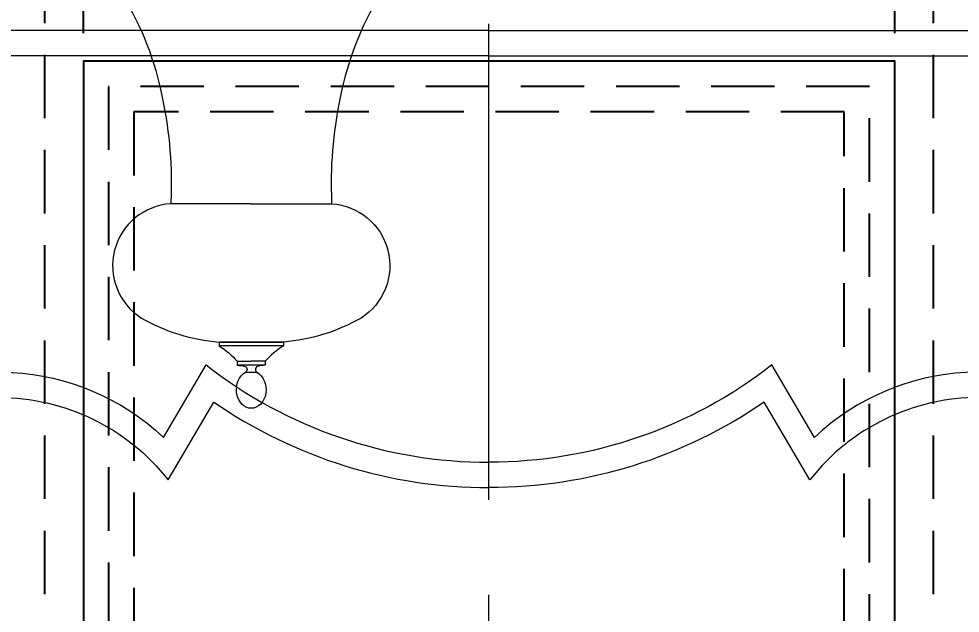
# Model space of a CAD drawing. Header units: inches. Extents: x 193287 to 241687, y 437648 to 550079.
# Drawn here: x 222431 to 223173, y 450671 to 451139 of the extents above; entities that cross this region are included whole.
import ezdxf

# ---------------------------------------------------------------- set-up
doc = ezdxf.new("R2010")
doc.units = ezdxf.units.IN
doc.header["$MEASUREMENT"] = 0
doc.linetypes.add('CENTERX2', pattern=[4, 2.5, -0.5, 0.5, -0.5])
doc.linetypes.add('HIDDEN', pattern=[0.375, 0.25, -0.125])
for name, color, linetype in [('8', 8, 'Continuous'), ('CQ centerline', 8, 'Continuous'), ('CQ Light Elevation', 4, 'Continuous'), ('CQ Wall plan', 3, 'Continuous'), ('curtain', 21, 'Continuous')]:
    doc.layers.add(name, color=color, linetype=linetype)
doc.layers.add('A-Dim-ID', color=9, linetype='Continuous', lineweight=20)
doc.styles.add('ST9', font='romans.shx', dxfattribs={"width": 0.8})
doc.dimstyles.new('DIM-20', dxfattribs={"dimscale": 1000, "dimtxt": 0.044, "dimasz": 0.035, "dimexe": 0.022, "dimexo": 0.022, "dimgap": 0.022, "dimtad": 1, "dimdec": 0, "dimzin": 0, "dimdsep": 46, "dimtxsty": 'ST9', "dimblk1": 'ARCHTICK', "dimblk2": 'ARCHTICK', "dimsah": 1, "dimcen": 0.08800000000000001, "dimdle": 0.04, "dimclrd": 256, "dimclre": 256, "dimclrt": 3, "dimadec": 0, "dimazin": 0, "dimtfac": 1, "dimtdec": 0, "dimtix": 1, "dimtofl": 0, "dimtmove": 1, "dimatfit": 3, "dimldrblk": 'CLOSED', "dimfxl": 1, "dimtolj": 1, "dimtzin": 0, "dimarcsym": 0})

# ---------------------------------------------------------------- blocks, each defined once
blk = doc.blocks.new('roman blind bath1')
at = {"layer": 'curtain', "color": 2, "lineweight": 0, "elevation": -2.0560705748e-06}
for points in [[(38719.19144557903, -4294.17683771357), (38198.78267177204, -4294.17683771357), (38198.78267177204, -4648.299387796651, -0.4859872476917574), (38466.19932949207, -4648.299387796651), (38502.14424456906, -4586.958822027603, 0.1518079992585226), (38719.19144557903, -4654.412336078062)], [(38719.19144225415, -4294.17683771357), (39239.60021606116, -4294.17683771357), (39239.60021606116, -4648.299387796651, 0.4859872476917574), (38972.18355834112, -4648.299387796651), (38936.23864326412, -4586.958822027603, -0.1518079992585226), (38719.19144225415, -4654.412336078062)], [(38719.19144557903, -4314.17683771357), (38218.78267177204, -4314.17683771357), (38218.78267177204, -4601.087157751186, -0.3637650590073445), (38462.61741681147, -4614.85343343617), (38496.08680784715, -4557.73738857482, 0.1670415640495835), (38719.19144558395, -4634.412336078063, 0.1670415640495835)], [(38719.19144225415, -4314.17683771357), (39219.60021606115, -4314.17683771357), (39219.60021606115, -4601.087157751186, 0.3637650590073304), (38975.76547102173, -4614.85343343617), (38942.29607998604, -4557.73738857482, -0.1670415640495835), (38719.19144224924, -4634.412336078063, -0.1670415640495835)]]:
    blk.add_lwpolyline(points, format="xyb", dxfattribs=at)
blk = doc.blocks.new('_ARCHTICK')
at = {"color": 0, "linetype": 'ByBlock', "const_width": 0.15}
blk.add_lwpolyline([(-0.5, -0.5), (0.5, 0.5)], dxfattribs=at)
blk = doc.blocks.new('*D875')
at = {"layer": 'A-Dim-ID', "lineweight": -2, "transparency": 16777216}
for p, q in [((223121.5298802854, 451127.6387268126), (223121.5298802854, 451319.2251505513)), ((223331.5536945109, 451257.5940209795), (223331.5536945109, 451319.2251505513)), ((223371.5536945109, 451297.2251505513), (223081.5298802854, 451297.2251505513))]:
    blk.add_line(p, q, dxfattribs=at)
at = {"layer": 'Defpoints', "color": 0, "transparency": 16777216}
for p in [(223121.5298802854, 451297.2251505513), (223331.5536945109, 451235.5940209795, -0.0005649484182237534), (223121.5298802854, 451105.6387268126, -0.0005735955670870254)]:
    blk.add_point(p, dxfattribs=at)
at = {"layer": 'A-Dim-ID', "lineweight": -2, "transparency": 16777216, "xscale": 20, "yscale": 20, "zscale": 20, "rotation": 180}
blk.add_blockref('_ARCHTICK', (223121.5298802854, 451297.2251505513), dxfattribs=at)
at = {"layer": 'A-Dim-ID', "lineweight": -2, "transparency": 16777216, "xscale": 20, "yscale": 20, "zscale": 20}
blk.add_blockref('_ARCHTICK', (223331.5536945109, 451297.2251505513), dxfattribs=at)
at = {"layer": 'A-Dim-ID', "color": 3, "transparency": 16777216, "insert": (223226.5417873981, 451339.2251505513), "char_height": 40, "attachment_point": 5, "style": 'ST9'}
blk.add_mtext('\\A1;210', dxfattribs=at)
blk = doc.blocks.new('_CLOSED')
at = {"color": 0, "linetype": 'ByBlock'}
for p, q in [((-1, 0.1666666666666666), (0, 0)), ((-1, 0.1666666666666666), (-1, -0.1666666666666666)), ((0, 0), (-1, -0.1666666666666666)), ((0, 0), (-1, 0))]:
    blk.add_line(p, q, dxfattribs=at)
blk = doc.blocks.new('*D879')
at = {"layer": 'A-Dim-ID', "lineweight": -2, "transparency": 16777216}
for p, q in [((222481.5298802854, 451127.6164318832), (222481.5298802854, 451319.2251505513)), ((223121.5298802854, 451127.6387268126), (223121.5298802854, 451319.2251505513)), ((223161.5298802854, 451297.2251505513), (222441.5298802854, 451297.2251505513))]:
    blk.add_line(p, q, dxfattribs=at)
at = {"layer": 'Defpoints', "color": 0, "transparency": 16777216}
for p in [(222481.5298802854, 451297.2251505513), (222481.5298802854, 451105.6164318832, -0.0005735955670870254), (223121.5298802854, 451105.6387268126, -0.0005735955670870254)]:
    blk.add_point(p, dxfattribs=at)
at = {"layer": 'A-Dim-ID', "lineweight": -2, "transparency": 16777216, "xscale": 20, "yscale": 20, "zscale": 20, "rotation": 180}
blk.add_blockref('_ARCHTICK', (222481.5298802854, 451297.2251505513), dxfattribs=at)
at = {"layer": 'A-Dim-ID', "lineweight": -2, "transparency": 16777216, "xscale": 20, "yscale": 20, "zscale": 20}
blk.add_blockref('_ARCHTICK', (223121.5298802854, 451297.2251505513), dxfattribs=at)
at = {"layer": 'A-Dim-ID', "color": 3, "transparency": 16777216, "insert": (222801.5298802854, 451339.2251505513), "char_height": 40, "attachment_point": 5, "style": 'ST9'}
blk.add_mtext('\\A1;640', dxfattribs=at)
blk = doc.blocks.new('*D883')
at = {"layer": 'A-Dim-ID', "lineweight": -2, "transparency": 16777216}
for p, q in [((222276.3632165291, 451257.5942002038), (222276.3632165291, 451319.2251505513)), ((222481.5298802854, 451127.6164318832), (222481.5298802854, 451319.2251505513)), ((222521.5298802854, 451297.2251505513), (222236.3632165291, 451297.2251505513))]:
    blk.add_line(p, q, dxfattribs=at)
at = {"layer": 'Defpoints', "color": 0, "transparency": 16777216}
for p in [(222276.3632165291, 451297.2251505513), (222276.3632165291, 451235.5942002038, -0.0006213962565563662), (222481.5298802854, 451105.6164318832, -0.0005735955670870254)]:
    blk.add_point(p, dxfattribs=at)
at = {"layer": 'A-Dim-ID', "lineweight": -2, "transparency": 16777216, "xscale": 20, "yscale": 20, "zscale": 20, "rotation": 180}
blk.add_blockref('_ARCHTICK', (222276.3632165291, 451297.2251505513), dxfattribs=at)
at = {"layer": 'A-Dim-ID', "lineweight": -2, "transparency": 16777216, "xscale": 20, "yscale": 20, "zscale": 20}
blk.add_blockref('_ARCHTICK', (222481.5298802854, 451297.2251505513), dxfattribs=at)
at = {"layer": 'A-Dim-ID', "color": 3, "transparency": 16777216, "insert": (222378.9465484073, 451339.2251505513), "char_height": 40, "attachment_point": 5, "style": 'ST9'}
blk.add_mtext('\\A1;205', dxfattribs=at)
blk = doc.blocks.new('pendant arabic')
at = {"color": 40, "lineweight": 0}
for p, q in [((31606.07361470032, -9486.843543842479), (31656.77487328355, -9486.843543842479)), ((31620.38329751662, -9502.139604014374), (31642.46519046725, -9502.139604014374))]:
    blk.add_line(p, q, dxfattribs=at)
at = {"color": 4, "lineweight": 0}
for points in [[(31631.42424399198, -9374.846321636942), (31568.01869436841, -9374.846321636942, 0.7271280588599724), (31544.85162095902, -9464.968614463534, 0.1077465578407462), (31606.07361470044, -9483.843543842479, 0.1077465578407462)], [(31631.424243992, -9374.846321636942), (31694.82979361557, -9374.846321636942, -0.7271280588599724), (31717.99686702496, -9464.968614463534, -0.1077465578407462), (31656.77487328355, -9483.843543842479, -0.1077465578407462)]]:
    blk.add_lwpolyline(points, format="xyb", dxfattribs=at)
at = {"color": 40, "lineweight": 0}
for points in [[(31606.07361470044, -9483.843543842479), (31656.77487328355, -9483.843543842479), (31656.77487328355, -9486.843543842479, 0.06630605350575014), (31642.46519046725, -9498.918493825811), (31631.42424399194, -9498.918493825811)], [(31656.77487328343, -9483.843543842479), (31606.07361470032, -9483.843543842479), (31606.07361470032, -9486.843543842479, -0.06630605350575014), (31620.38329751662, -9498.918493825811), (31631.42424399193, -9498.918493825811)], [(31620.38329751662, -9498.918493825811), (31620.38329751662, -9502.139604014374, -0.07574064946699603), (31626.49061016471, -9503.031414592027, -0.6700167542712095), (31626.60562968627, -9507.7728873629, -0.7426209615005402)], [(31642.46519046725, -9498.918493825811), (31642.46519046725, -9502.139604014374, 0.07574064946699603), (31636.35787781916, -9503.031414592027, 0.6700167542712095), (31636.2428582976, -9507.7728873629, 0.7426209615005402)]]:
    blk.add_lwpolyline(points, format="xyb", dxfattribs=at)
blk.add_lwpolyline([(31635.86795780463, -9507.569192683728), (31626.98053017924, -9507.569192683728)], dxfattribs=at)
blk.add_ellipse((31631.42424399193, -9521.245378050495), major_axis=(0, 14.78125218394416), ratio=0.7924172418771069, start_param=0.3891322512662246, end_param=5.894053055913361, dxfattribs=at)
at = {"color": 4, "lineweight": 0}
for points in [[(31529.12798838817, -9209.451326624781), (31533.19464641916, -9216.010173072158), (31551.44673902038, -9247.627838841827), (31564.45749982601, -9297.336284994648), (31568.78733439932, -9346.823545924184), (31568.24967983347, -9367.637418391612), (31568.0186943684, -9374.84632163694)], [(31733.72049959574, -9209.451326624781), (31729.65384156474, -9216.010173072158), (31711.40174896353, -9247.627838841827), (31698.39098815791, -9297.336284994648), (31694.0611535846, -9346.823545924184), (31694.59880815044, -9367.637418391612), (31694.82979361551, -9374.84632163694)]]:
    blk.add_open_spline(points, degree=3, knots=[28.38845371757592, 28.38845371757592, 28.38845371757592, 28.38845371757592, 51.53416461760728, 138.0738760517139, 178.8890122313929, 200.5093954918596, 200.5093954918596, 200.5093954918596, 200.5093954918596], dxfattribs=at)
blk = doc.blocks.new('pendant light 90cm Ht')
at = {"color": 1}
blk.add_blockref('pendant arabic', (-31946.58561476466, 11796.20810227169, 0.0002835950235909814), dxfattribs=at)

msp = doc.modelspace()

# ---------------------------------------------------------------- linework, layer by layer
at = {"layer": '8', "linetype": 'HIDDEN', "ltscale": 200}
for points, elevation in [([(222451.1812499178, 451635.6163709477), (223151.5298802863, 451635.6163709476), (223151.5298802864, 449335.6163709623), (222451.1812499178, 449335.6163709624)], -0.0005735955670870254), ([(222501.1812490045, 449885.616375663), (223101.5298812022, 449885.6163756627), (223101.529881203, 451085.6421963388), (222501.1812490054, 451085.6421963391)], -0.0005731392324878255), ([(222521.1941621568, 449905.6292888155), (223081.5169680497, 449905.629288815), (223081.5169680506, 451065.6292831863), (222521.1941621577, 451065.6292831866)], -0.0005731392324878255)]:
    msp.add_lwpolyline(points, close=True, dxfattribs=dict(at, elevation=elevation))
at = {"layer": 'CQ centerline', "linetype": 'CENTERX2', "lineweight": 0, "ltscale": 150}
msp.add_line((222801.3555651021, 447759.9981290618, -0.0005530642973614675), (222801.3555651021, 452907.4337661817, -0.0005530642973614675), dxfattribs=at)
at = {"layer": 'CQ Wall plan', "elevation": -0.0005735955670870254}
msp.add_lwpolyline([(223121.5298802854, 449865.6387145965), (223121.5298802854, 451105.6387268126), (222481.5298802854, 451105.6387268126), (222481.5298802864, 449865.6387145965), (223121.5298802854, 449865.6387145965)], dxfattribs=at)
at = {"layer": 'CQ Wall plan', "elevation": 0.0001457153093238721}
msp.add_lwpolyline([(222481.5298802864, 449865.6387145965), (223121.5298802854, 449865.6387145965), (223121.5298802854, 451105.6164318832), (222481.5298802864, 451105.6164318832)], close=True, dxfattribs=at)

# ---------------------------------------------------------------- block references
at = {"layer": 'CQ Light Elevation', "extrusion": (-2.772420434295382e-08, -3.397086406510971e-09, 0.9999999999999997), "xscale": -1}
msp.add_blockref('pendant light 90cm Ht', (222298.7085657593, 448571.873771092, -0.007795584519017847), dxfattribs=at)
at = {"layer": 'curtain', "color": 1, "xscale": -1}
msp.add_blockref('roman blind bath1', (261520.5470073563, 455423.9661853096, -0.0005510082267867718), dxfattribs=at)

# ---------------------------------------------------------------- dimensions: what is measured, and where the dimension line sits
at = {"layer": 'A-Dim-ID'}
for base, p1, p2, picture, middle in [((222276.3632165291, 451297.2251505513), (222481.5298802854, 451105.6164318832, -0.0005735955670870254), (222276.3632165291, 451235.5942002038, -0.0006213962565563662), '*D883', (222378.9465484073, 451339.2251505513)), ((222481.5298802854, 451297.2251505513), (223121.5298802854, 451105.6387268126, -0.0005735955670870254), (222481.5298802854, 451105.6164318832, -0.0005735955670870254), '*D879', (222801.5298802854, 451339.2251505513)), ((223121.5298802854, 451297.2251505513), (223331.5536945109, 451235.5940209795, -0.0005649484182237534), (223121.5298802854, 451105.6387268126, -0.0005735955670870254), '*D875', (223226.5417873981, 451339.2251505513))]:
    dim = msp.add_linear_dim(base=base, p1=p1, p2=p2, dimstyle='DIM-20', override={"dimtxt": 0.04, "dimasz": 0.02}, dxfattribs=at)
    dim.commit()
    dim.dimension.update_dxf_attribs({"geometry": picture, "text_midpoint": middle})

doc.saveas('drawing.dxf')
